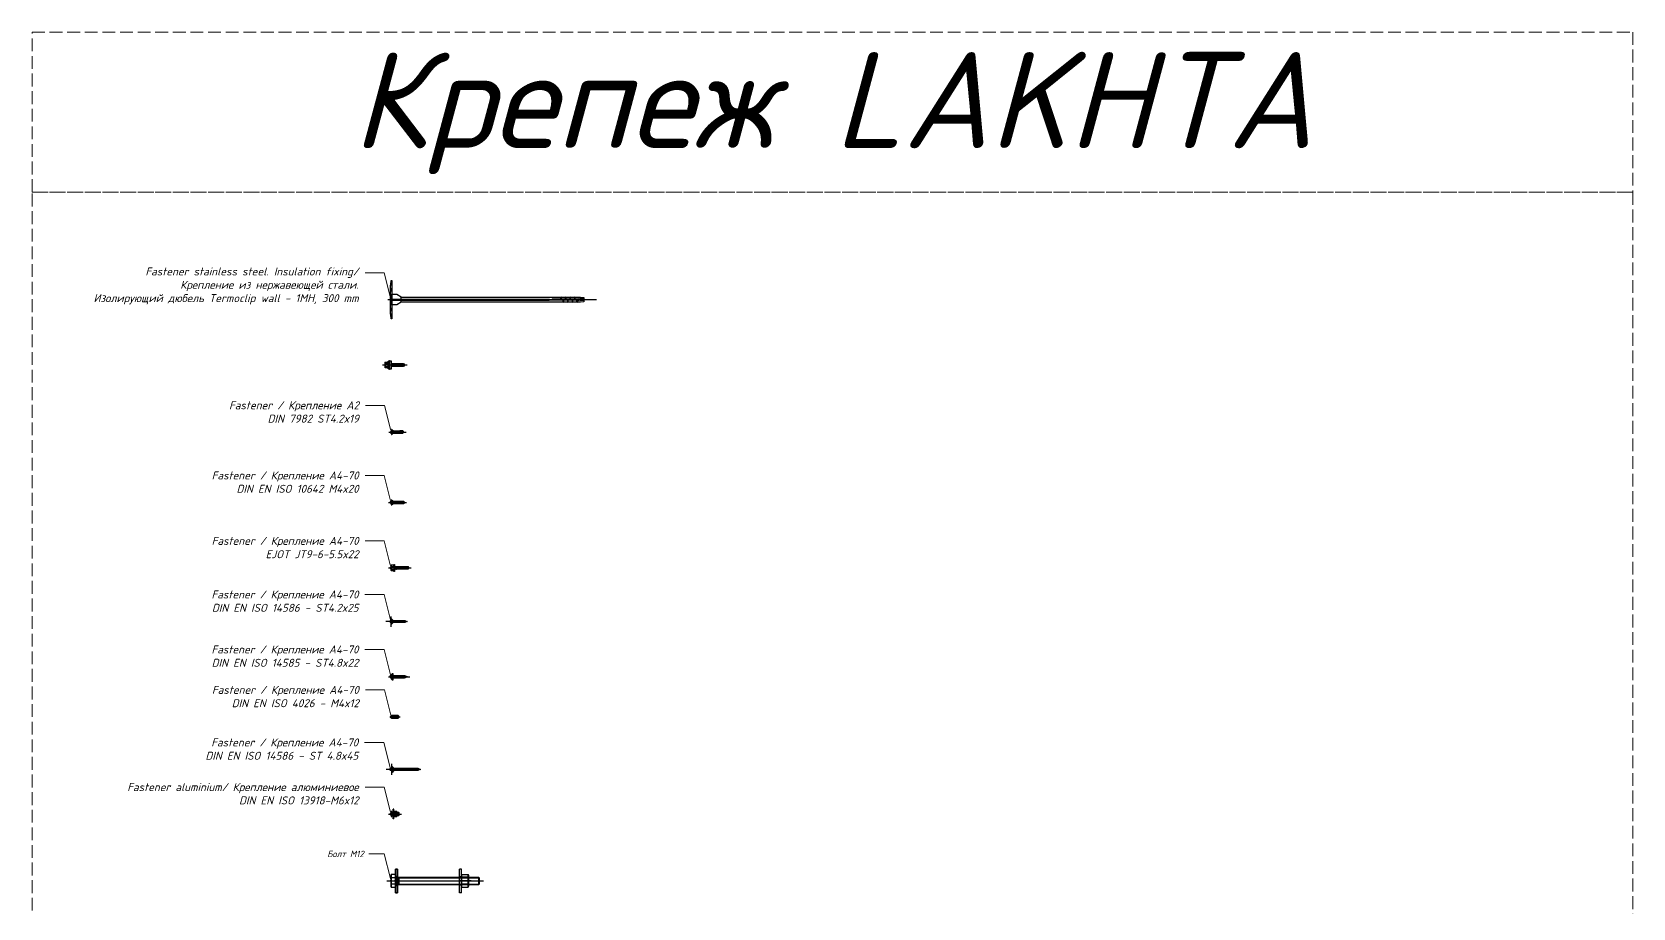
# Model space of a CAD drawing. Header units: millimetres. Extents: x -29692 to 34729, y -8412 to 43293.
# Drawn here: x -16984 to -14484, y -1625 to -257 of the extents above; entities that cross this region are included whole.
import ezdxf
from ezdxf import colors
from ezdxf.entities.mleader import LeaderData, LeaderLine
from ezdxf.math import Vec2, Vec3

# ---------------------------------------------------------------- set-up
doc = ezdxf.new("R2010")
doc.units = ezdxf.units.MM
doc.linetypes.add('JIS_02_4.0', pattern=[5.5, 4, -1.5])
doc.layers.add('_0_001_Профили', color=150, linetype='Continuous', lineweight=35)
doc.layers.add('_0_004_Текст_01', color=7, linetype='Continuous', lineweight=18)
doc.layers.add('_0_023 _Линия_04', color=96, linetype='JIS_02_4.0', lineweight=9, plot=False)
doc.styles.add('2.5_AM_mm_ISOCPEUR_style', font='isocpeui.ttf', dxfattribs={"height": 2.5})
doc.styles.add('_DZ_2.5', font='isocpeui.ttf', dxfattribs={"height": 2.5})
doc.styles.add('_DZ_4', font='isocpeui.ttf', dxfattribs={"height": 4})

# ---------------------------------------------------------------- blocks, each defined once
blk = doc.blocks.new('*U165')
at = {"color": 0, "linetype": 'ByBlock', "lineweight": -2}
blk.add_lwpolyline([(0, -7.05), (0, 2.35)], dxfattribs=at)
blk = doc.blocks.new('*U1117')
at = {"color": 0, "linetype": 'ByBlock', "lineweight": -2}
blk.add_lwpolyline([(-3.4, -4.7), (-4.5, -4.3), (-4.5, -0.4), (-3.4, 0), (3.4, 0), (4.5, -0.4), (4.5, -4.3), (3.4, -4.7)], close=True, dxfattribs=at)
for points in [[(-2.5, -4.7), (-2.1, -4.5), (-2.1, -0.2), (-2.5, 0)], [(-2.5, -4.7), (-2.5, 0)], [(2.5, -4.7), (2.1, -4.5), (2.1, -0.2), (2.5, 0)], [(2.5, -4.7), (2.5, 0)], [(-2.3, -4.3), (-2.3, -0.4)], [(-2.1, -0.2), (2.1, -0.2)], [(-2.1, -4.5), (2.1, -4.5)], [(2.3, -4.3), (2.3, -0.4)]]:
    blk.add_lwpolyline(points, dxfattribs=at)
for points in [[(-4.5, -0.4, -0.191095), (-2.3, -0.4, -0.090918), (2.3, -0.4, -0.191095), (4.5, -0.4)], [(-4.5, -4.3, 0.191095), (-2.3, -4.3, 0.090918), (2.3, -4.3, 0.191095), (4.5, -4.3)]]:
    blk.add_lwpolyline(points, format="xyb", dxfattribs=at)
blk.add_blockref('*U165', (0, 0), dxfattribs=at)
blk = doc.blocks.new('*U169')
at = {"color": 0, "linetype": 'ByBlock', "lineweight": -2}
blk.add_lwpolyline([(0, 1.8), (0, -0.6)], dxfattribs=at)
blk = doc.blocks.new('*U1116')
at = {"color": 0, "linetype": 'ByBlock', "lineweight": -2}
for points in [[(7.5, 1.2), (-7.5, 1.2)], [(-7.5, 1.2), (-7.5, 0)], [(7.5, 0), (-7.5, 0)], [(-2.65, 1.2), (-2.65, 0)], [(2.65, 1.2), (2.65, 0)], [(7.5, 1.2), (7.5, 0)]]:
    blk.add_lwpolyline(points, dxfattribs=at)
blk.add_blockref('*U169', (0, 0), dxfattribs=at)
blk = doc.blocks.new('*U1115')
at = {"color": 0, "linetype": 'ByBlock', "lineweight": -2}
blk.add_line((-4, 0), (16, 0), dxfattribs=at)
blk.add_lwpolyline([(0, -3.75), (1.1, -3.75), (1.1, 3.75), (0, 3.75)], close=True, dxfattribs=at)
for points in [[(1.1, 2.385), (1.1, 2.385), (3.1, 2.385), (5.6, 3), (11.3865, 3), (12, 2.3865), (12, -2.3865), (11.3865, -3), (5.6, -3), (3.1, -2.385), (1.1, -2.385), (1.1, -2.385)], [(5.6, 3), (5.6, -3)]]:
    blk.add_lwpolyline(points, dxfattribs=at)
at = {"color": 0, "linetype": 'ByBlock', "lineweight": -2, "ltscale": 0.2}
for points in [[(3.1, 2.385), (5.6, 2.3865), (12, 2.3865)], [(11.3865, 3), (11.3865, -3)], [(3.1, -2.385), (5.6, -2.3865), (12, -2.3865)]]:
    blk.add_lwpolyline(points, dxfattribs=at)
blk = doc.blocks.new('*U152')
at = {"color": 0, "linetype": 'ByBlock', "lineweight": -2}
blk.add_lwpolyline([(0, 14.8), (0, -4)], dxfattribs=at)
blk = doc.blocks.new('*U1124')
at = {"color": 0, "linetype": 'ByBlock', "lineweight": -2}
blk.add_lwpolyline([(8.3, 10.8), (10.2, 10), (10.2, 0.8), (8.3, 0), (-8.3, 0), (-10.2, 0.8), (-10.2, 10), (-8.3, 10.8)], close=True, dxfattribs=at)
for points in [[(10.2, 10, 0.199129), (5.2, 10, 0.09595), (-5.2, 10, 0.199129), (-10.2, 10)], [(10.2, 0.8, -0.199129), (5.2, 0.8, -0.09595), (-5.2, 0.8, -0.199129), (-10.2, 0.8)]]:
    blk.add_lwpolyline(points, format="xyb", dxfattribs=at)
for points in [[(-6, 10.8), (-5.1, 10.3), (-5.1, 0.5), (-6, 0)], [(-6, 10.8), (-6, 0)], [(-5.2, 10), (-5.2, 0.8)], [(5.1, 10.3), (-5.1, 10.3)], [(5.1, 0.5), (-5.1, 0.5)], [(6, 10.8), (5.1, 10.3), (5.1, 0.5), (6, 0)], [(5.2, 10), (5.2, 0.8)], [(6, 10.8), (6, 0)]]:
    blk.add_lwpolyline(points, dxfattribs=at)
blk.add_blockref('*U152', (0, 0), dxfattribs=at)
blk = doc.blocks.new('*U144')
at = {"color": 0, "linetype": 'ByBlock', "lineweight": -2}
blk.add_lwpolyline([(0, 4.5), (0, -1.5)], dxfattribs=at)
blk = doc.blocks.new('*U1153')
at = {"color": 0, "linetype": 'ByBlock', "lineweight": -2}
for points in [[(18.5, 3), (-18.5, 3)], [(-18.5, 3), (-18.5, 0)], [(18.5, 0), (-18.5, 0)], [(-6.5, 3), (-6.5, 0)], [(6.5, 3), (6.5, 0)], [(18.5, 3), (18.5, 0)]]:
    blk.add_lwpolyline(points, dxfattribs=at)
blk.add_blockref('*U144', (0, 0), dxfattribs=at)
blk = doc.blocks.new('*U148')
at = {"color": 0, "linetype": 'ByBlock', "lineweight": -2}
blk.add_lwpolyline([(0, 14.375), (0, -136.875)], dxfattribs=at)
blk = doc.blocks.new('*U1123')
at = {"color": 0, "linetype": 'ByBlock', "lineweight": -2}
blk.add_lwpolyline([(9, 7.5), (10.4, 7.1), (10.4, 0.4), (-10.4, 0.4), (-10.4, 7.1), (-9, 7.5)], close=True, dxfattribs=at)
for points in [[(10.4, 7.1, 0.143594), (5.2, 7.1, 0.071797), (-5.2, 7.1, 0.143594), (-10.4, 7.1)], [(6.6, 0, 0.414214), (6, -0.6), (6, -128.9), (4.9, -130), (-4.9, -130), (-6, -128.9), (-6, -0.6, 0.414214), (-6.6, 0)], [(-6, 0, -0.120759), (-4.9, -4.4), (-4.9, -130)], [(6, 0, 0.120759), (4.9, -4.4), (4.9, -130)]]:
    blk.add_lwpolyline(points, format="xyb", dxfattribs=at)
for points in [[(8.4, 0.4), (8.2, 0), (-8.2, 0), (-8.4, 0.4)], [(-5.2, 0.4), (-5.2, 7.1)], [(5.2, 7.1), (5.2, 0.4)], [(6, -4.4), (-6, -4.4)], [(6, -128.9), (-6, -128.9)]]:
    blk.add_lwpolyline(points, dxfattribs=at)
blk.add_blockref('*U148', (0, 0), dxfattribs=at)
blk = doc.blocks.new('*U141')
at = {"color": 0, "linetype": 'ByBlock', "lineweight": -2}
blk.add_lwpolyline([(0, -8.65), (0, 8.65)], dxfattribs=at)
blk = doc.blocks.new('*U142')
at = {"color": 0, "linetype": 'ByBlock', "lineweight": -2}
blk.add_lwpolyline([(-8.65, 0), (8.65, 0)], dxfattribs=at)
blk = doc.blocks.new('*U1111')
at = {"color": 0, "linetype": 'ByBlock', "lineweight": -2}
blk.add_lwpolyline([(-2.4, -2.8), (-4.7, -0.6), (-4.7, 0), (4.7, 0), (4.7, -0.6), (2.4, -2.8, 0.198912), (1.8, -4.2), (1.8, -40.3), (0, -45), (-1.8, -39.5), (-1.8, -4.2, 0.198912)], format="xyb", close=True, dxfattribs=at)
for points in [[(-2.2, 0), (-2.2, -1.4), (0, -2.5), (2.2, -1.4), (2.2, 0)], [(-4.7, -0.6), (4.7, -0.6)], [(2.4, -7.1), (-2.4, -6.3)], [(2.4, -8.7), (-2.4, -7.9)], [(2.4, -10.3), (-2.4, -9.5)], [(2.4, -11.9), (-2.4, -11.1)], [(2.4, -13.5), (-2.4, -12.7)], [(2.4, -15.1), (-2.4, -14.3)], [(2.4, -16.7), (-2.4, -15.9)], [(2.4, -18.3), (-2.4, -17.5)], [(2.4, -19.9), (-2.4, -19.1)], [(2.4, -21.5), (-2.4, -20.7)], [(2.4, -23.1), (-2.4, -22.3)], [(2.4, -24.7), (-2.4, -23.9)], [(-2.2, -0.2), (2.2, -0.2)], [(-1.3, -0.4), (-1.3, -1.6)], [(-0.7, -0.4), (-0.7, -1.6)], [(-0.4, -5.3), (2.4, -5.5)], [(0.7, -0.4), (0.7, -1.6)], [(1.3, -0.4), (1.3, -1.6)], [(2.4, -26.3), (-2.4, -25.5)], [(2.4, -27.9), (-2.4, -27.1)], [(2.4, -29.5), (-2.4, -28.7)], [(2.4, -31.1), (-2.4, -30.3)], [(2.4, -32.7), (-2.4, -31.9)], [(2.4, -34.3), (-2.4, -33.5)], [(2.4, -36.1), (-2.4, -35.3)], [(2.4, -37.7), (-2.4, -36.9)], [(2.4, -39.3), (-2.4, -38.5)], [(-2.4, -39.9), (2.4, -40.7)], [(-2, -41.6), (2, -42.2)]]:
    blk.add_lwpolyline(points, dxfattribs=at)
for points in [[(-2.2, -0.2, 0.159232), (-1.3, -0.4, -0.5), (-0.7, -0.4, 0.238095), (0.7, -0.4, -0.5), (1.3, -0.4, 0.159232), (2.2, -0.2)], [(-2.2, -1.4, 0.159232), (-1.3, -1.6, -0.5), (-0.7, -1.6, 0.238095), (0.7, -1.6, -0.5), (1.3, -1.6, 0.159232), (2.2, -1.4)]]:
    blk.add_lwpolyline(points, format="xyb", dxfattribs=at)
for name in ['*U142', '*U141']:
    blk.add_blockref(name, (0, 0), dxfattribs=at)
blk = doc.blocks.new('*U1112')
at = {"color": 0, "linetype": 'ByBlock', "lineweight": -2}
blk.add_line((0, 2), (0, -14), dxfattribs=at)
blk.add_lwpolyline([(1.6, 0), (2, -0.4), (2, -11.2), (1.2, -12), (-1.3, -12), (-2, -11.2), (-2, -0.4), (-1.6, 0)], close=True, dxfattribs=at)
for points in [[(-1.6, 0), (-1.6, -11.7)], [(1.2, 0), (1.2, -2.5), (0, -3.2), (0, -3.2), (-1.2, -2.5), (-1.2, 0)], [(-0.6, 0), (-0.6, -2.5)], [(0.6, 0), (0.6, -2.5)], [(1.6, 0), (1.6, -11.7)], [(2, -0.4), (-2, -0.4)], [(2, -11.2), (-2, -11.2)]]:
    blk.add_lwpolyline(points, dxfattribs=at)
blk.add_lwpolyline([(1.2, -2.5, -0.309401), (0.6, -2.5, -0.154701), (-0.6, -2.5, -0.309401), (-1.2, -2.5)], format="xyb", dxfattribs=at)
blk = doc.blocks.new('*U136')
at = {"color": 0, "linetype": 'ByBlock', "lineweight": -2}
blk.add_lwpolyline([(0, -8.2), (0, 8.2)], dxfattribs=at)
blk = doc.blocks.new('*U137')
at = {"color": 0, "linetype": 'ByBlock', "lineweight": -2}
blk.add_lwpolyline([(8.2, 0), (-8.2, 0)], dxfattribs=at)
blk = doc.blocks.new('*U1114')
at = {"color": 0, "linetype": 'ByBlock', "lineweight": -2}
blk.add_lwpolyline([(2, -2.7), (4.2, -0.5), (4.2, 0), (-4.2, 0), (-4.2, -0.5), (-2, -2.7, -0.198912), (-1.6, -3.8), (-1.6, -21), (0, -25), (1.5, -20.3), (1.5, -3.8, -0.198912)], format="xyb", close=True, dxfattribs=at)
for points in [[(2, 0), (2, -1.3), (0, -2.3), (-2, -1.3), (-2, 0)], [(4.2, -0.5), (-4.2, -0.5)], [(0.3, -5.7), (-2.1, -5.9)], [(-2.1, -7.3), (2.1, -6.6)], [(-2.1, -8.7), (2.1, -8)], [(-2.1, -10.1), (2.1, -9.4)], [(-2.1, -11.5), (2.1, -10.8)], [(-2.1, -12.9), (2.1, -12.2)], [(-2.1, -14.3), (2.1, -13.6)], [(-2.1, -15.7), (2.1, -15)], [(-2.1, -17.1), (2.1, -16.4)], [(-2.1, -18.5), (2.1, -17.8)], [(-2.1, -19.9), (2.1, -19.2)], [(2.1, -20.6), (-2.1, -21.3)], [(2, -0.2), (-2, -0.2)], [(1.7, -22.1), (-1.7, -22.6)], [(-1.1, -0.4), (-1.1, -1.4)], [(-0.6, -0.4), (-0.6, -1.4)], [(0.6, -0.4), (0.6, -1.4)], [(1.1, -0.4), (1.1, -1.4)]]:
    blk.add_lwpolyline(points, dxfattribs=at)
for points in [[(2, -0.2, -0.159689), (1.1, -0.4, 0.5), (0.6, -0.4, -0.23913), (-0.6, -0.4, 0.5), (-1.1, -0.4, -0.159689), (-2, -0.2)], [(2, -1.3, -0.159689), (1.1, -1.4, 0.5), (0.6, -1.4, -0.23913), (-0.6, -1.4, 0.5), (-1.1, -1.4, -0.159689), (-2, -1.3)]]:
    blk.add_lwpolyline(points, format="xyb", dxfattribs=at)
for name in ['*U137', '*U136']:
    blk.add_blockref(name, (0, 0), dxfattribs=at)
blk = doc.blocks.new('*U161')
at = {"color": 0, "linetype": 'ByBlock', "lineweight": -2}
blk.add_lwpolyline([(0, 7.7), (0, -26)], dxfattribs=at)
blk = doc.blocks.new('*U1113')
at = {"color": 0, "linetype": 'ByBlock', "lineweight": -2}
blk.add_lwpolyline([(-4.8, 0), (-4.8, 1.7, -0.210164), (-2.2, 3.7), (2.2, 3.7, -0.210164), (4.8, 1.7), (4.8, 0)], format="xyb", close=True, dxfattribs=at)
for points in [[(-4.8, 1.7), (4.8, 1.7)], [(2.2, 3.7), (2.2, 1.7), (0, 0.5), (-2.2, 1.7), (-2.2, 3.7)], [(2.2, 3.5), (-2.2, 3.5)], [(-1.3, 3.3), (-1.3, 1.5)], [(-0.7, 3.3), (-0.7, 1.5)], [(0.7, 3.3), (0.7, 1.5)], [(1.3, 3.3), (1.3, 1.5)], [(0.4, -1.5), (-2.4, -1.7)], [(-2.4, -3.3), (2.4, -2.5)], [(-2.4, -4.9), (2.4, -4.1)], [(-2.4, -6.5), (2.4, -5.7)], [(-2.4, -8.1), (2.4, -7.3)], [(-2.4, -9.7), (2.4, -8.9)], [(-2.4, -11.3), (2.4, -10.5)], [(-2.4, -12.9), (2.4, -12.1)], [(-2.4, -14.5), (2.4, -13.7)], [(-2.4, -16.1), (2.4, -15.3)], [(2.4, -16.9), (-2.4, -17.7)], [(2, -18.6), (-2, -19.2)]]:
    blk.add_lwpolyline(points, dxfattribs=at)
for points in [[(2.2, 3.5, -0.159232), (1.3, 3.3, 0.5), (0.7, 3.3, -0.238095), (-0.7, 3.3, 0.5), (-1.3, 3.3, -0.159232), (-2.2, 3.5)], [(2.2, 1.7, -0.159232), (1.3, 1.5, 0.5), (0.7, 1.5, -0.238095), (-0.7, 1.5, 0.5), (-1.3, 1.5, -0.159232), (-2.2, 1.7)], [(2, 0, 0.414214), (1.8, -0.2), (1.8, -16.5), (0, -22), (-1.8, -17.3), (-1.8, -0.2, 0.414214), (-2, 0)]]:
    blk.add_lwpolyline(points, format="xyb", dxfattribs=at)
blk.add_blockref('*U161', (0, 0), dxfattribs=at)
blk = doc.blocks.new('*U176')
at = {"color": 0, "linetype": 'ByBlock', "lineweight": -2}
blk.add_lwpolyline([(-4, 0), (321.6, 0)], dxfattribs=at)
blk = doc.blocks.new('Termoclip wall 300 mm')
at = {"color": 0, "linetype": 'ByBlock', "lineweight": -2}
for p, q in [((-8, -8.1), (-8, 0)), ((-4.5, 0), (4.5, 0)), ((-4, -15), (-8, -8.1)), ((4, -15), (8, -8.1)), ((8, -8.1), (8, 0))]:
    blk.add_line(p, q, dxfattribs=at)
for points in [[(30, 0), (-30, 0), (-30, 0.8), (-27.5, 1.1, 0.188828), (-27.3, 1.1, 0.052842), (-25.3, 1.4), (-21, 2), (21, 2), (25.3, 1.4, 0.052842), (27.3, 1.1, 0.188828), (27.5, 1.1), (30, 0.8), (30, 0)], [(-17.4, 1.2, -0.084697), (-17.7, 1.3, -0.66509), (-17.7, 1.4, -0.084696), (-17.4, 1.5, -0.071832), (-13, 1.5, -0.084697), (-12.8, 1.4, -0.66509), (-12.8, 1.3, -0.084697), (-13, 1.2, -0.071832)], [(-4, 0.7, 0.084697), (-3.8, 0.8, 0.66509), (-3.8, 0.8, 0.084696), (-4, 0.9, 0.071832), (-8.5, 0.9, 0.084697), (-8.7, 0.8, 0.66509), (-8.7, 0.8, 0.084697), (-8.5, 0.7, 0.071832)], [(8.5, 0.7, 0.084697), (8.7, 0.8, 0.66509), (8.7, 0.8, 0.084696), (8.5, 0.9, 0.071832), (4, 0.9, 0.084697), (3.8, 0.8, 0.66509), (3.8, 0.8, 0.084697), (4, 0.7, 0.071832)], [(17.4, 1.2, 0.084697), (17.7, 1.3, 0.66509), (17.7, 1.4, 0.084696), (17.4, 1.5, 0.071832), (13, 1.5, 0.084697), (12.8, 1.4, 0.66509), (12.8, 1.3, 0.084697), (13, 1.2, 0.071832)], [(-3.4, -269, 0.407041), (-2.8, -269, 0.368847), (-2.8, -267, 0.407041), (-3.4, -267, 0.368847)], [(-3.4, -276.1, 0.407041), (-2.8, -276.1, 0.368847), (-2.8, -274.1, 0.407041), (-3.4, -274.1, 0.368847)], [(2.8, -265.5, 0.407041), (3.4, -265.5, 0.368847), (3.4, -263.4, 0.407041), (2.8, -263.4, 0.368847)], [(3.4, -270.5, 0.407041), (2.8, -270.5, 0.368847), (2.8, -272.6, 0.407041), (3.4, -272.6, 0.368847)], [(-2.8, -281.2, 0.407041), (-3.4, -281.2, 0.368847), (-3.4, -283.2, 0.407041), (-2.8, -283.2, 0.368847)], [(-3.4, -288.3, 0.368847), (-3.4, -290.4, 0.407041), (-2.8, -290.4, 0.368847), (-2.8, -288.3, 0.407041)], [(3.4, -277.6, 0.407041), (2.8, -277.6, 0.368847), (2.8, -279.7, 0.407041), (3.4, -279.7, 0.368847)], [(2.8, -284.8, 0.368847), (2.8, -286.8, 0.407041), (3.4, -286.8, 0.368847), (3.4, -284.8, 0.407041)]]:
    blk.add_lwpolyline(points, format="xyb", close=True, dxfattribs=at)
for points in [[(-27.5, 1.1, 0.302179), (-27.5, 1.1, 0.084697), (-27.2, 1, 0.071832), (-22.8, 1, 0.084697), (-22.5, 1.1, 0.66509), (-22.5, 1.2, 0.084696), (-22.8, 1.3, 0.039864), (-25.3, 1.4)], [(-0.7, 0), (-0.7, -244.8, 0.017829), (-0.6, -246.1), (-0.5, -247.6, -0.019915), (-0.4, -249.7, -0.143293), (-0.6, -250.2)], [(27.5, 1.1, -0.302179), (27.5, 1.1, -0.084697), (27.2, 1, -0.071832), (22.8, 1, -0.084697), (22.5, 1.1, -0.66509), (22.5, 1.2, -0.084697), (22.8, 1.3, -0.039864), (25.3, 1.4)], [(0.7, 0), (0.7, -244.8, -0.017829), (0.6, -246.1), (0.5, -247.6, 0.019915), (0.4, -249.7, 0.143293), (0.6, -250.2)], [(-1.2, -300), (-1.2, -293.8), (-0.9, -286.1), (-0.9, -251.5, -0.131653), (-0.5, -250.1)], [(-0.9, -269.1, -0.5), (0.9, -269.1)], [(-0.9, -270.4, 0.5), (0.9, -270.4)], [(1.2, -300), (1.2, -293.8), (0.9, -286.1), (0.9, -251.5, 0.131652), (0.5, -250.1)], [(-1.1, -291.4, 0.765442), (1.1, -291.4)], [(1, -290.7, 0.711503), (-1, -290.7)], [(0.9, -276.2, 0.5), (-0.9, -276.2)], [(-0.9, -277.6, 0.5), (0.9, -277.6)], [(0.9, -283.3, 0.5), (-0.9, -283.3)], [(-0.9, -284.7, 0.5), (0.9, -284.7)]]:
    blk.add_lwpolyline(points, format="xyb", dxfattribs=at)
blk.add_lwpolyline([(-4, -15), (4, -15), (4, -294.6), (3.3, -300), (-3.3, -300), (-4, -294.6)], close=True, dxfattribs=at)
at = {"color": 0, "linetype": 'ByBlock', "lineweight": -2, "rotation": 270}
blk.add_blockref('*U176', (0, 2), dxfattribs=at)
blk = doc.blocks.new('_Dot')
at = {"color": 0, "linetype": 'ByBlock', "lineweight": -2}
blk.add_line((-0.5, 0), (-1, 0), dxfattribs=at)
at = {"color": 0, "linetype": 'ByBlock', "const_width": 0.5}
blk.add_lwpolyline([(-0.25, 0, 1), (0.25, 0, 1)], format="xyb", close=True, dxfattribs=at)
blk = doc.blocks.new('EJOT JT9-6-5.5x22')
at = {"color": 0, "linetype": 'ByBlock', "lineweight": -2, "extrusion": (-2.16067e-20, 2.63857e-07, 1)}
for points in [[(-9.5, 0), (26, 0)], [(-5.5, 4), (-5.1, 4.6)], [(-5.5, -4), (-5.5, 4)], [(-5.1, 4.6), (-1.3, 4.6)], [(-5.1, 2.3), (-1.3, 2.3)], [(-1.3, 4.6), (-1, 5.5)], [(-1, 5.5), (0, 5.5)], [(-1, 5.5), (-1, -5.5)], [(0, 5.5), (0, -5.5)], [(0.5, 2), (12, 2)], [(1.2, 0.4), (1.4, -2.7)], [(2.5, -2.7), (1.6, 2.8)], [(4.3, -2.7), (3.4, 2.8)], [(6.1, -2.7), (5.2, 2.8)], [(7.9, -2.7), (7, 2.8)], [(9.7, -2.7), (8.8, 2.8)], [(10.6, 2.7), (11.5, -2.7)], [(12, 2), (13, 2.3)], [(12.3, 2.6), (13, -1.3)], [(13, 2.3), (20.4, 2.3)], [(13.9, 1.9), (20.2, 1.9)], [(20.2, 1.9), (20.4, 2.3)], [(20.2, 1.9), (21.6, 0)], [(20.4, 2.3), (22, 0)], [(22, 0), (20.4, -2.2)], [(-5.1, -4.6), (-5.5, -4)], [(-5.1, -2.3), (-1.3, -2.3)], [(-1.3, -4.6), (-5.1, -4.6)], [(-1, -5.5), (-1.3, -4.6)], [(0, -5.5), (-1, -5.5)], [(2.8, -2), (0.5, -2)], [(12.1, -2), (2, -2)], [(2, -2), (2.8, -2)], [(13, -2.2), (12.1, -2)], [(20.4, -2.2), (13, -2.2)]]:
    blk.add_lwpolyline(points, dxfattribs=at)
for centre, radius, start, end in [((-3.1, 3.5), 2.31, 150, 210), ((3.3, 0), 8.77, 164.7385, 195.2615), ((1.9, 3.5), 3.38, 160, 200), ((11.7, 0), 13.2, 169.9233, 190.0767), ((0.5, 2.5), 0.5, 180, 270), ((22, 18.3), 18.3, 241.3155, 270), ((-3.1, -3.5), 2.31, 150, 210), ((1.9, -3.5), 3.38, 160, 200), ((0.5, -2.5), 0.5, 90, 180)]:
    blk.add_arc(centre, radius, start, end, dxfattribs=at)
at = {"color": 0, "linetype": 'ByBlock', "lineweight": -2, "extrusion": (2.16067e-20, -2.63857e-07, -1)}
blk.add_arc((-22, -1.7), 1.68, 340, 90, dxfattribs=at)
blk = doc.blocks.new('Винт DIN10642 М4х20')
at = {"color": 0, "linetype": 'ByBlock', "lineweight": -2, "extrusion": (5.45807e-20, 2.63857e-07, 1)}
for points in [[(-4, 0), (24, 0)], [(0.7, 3.8), (0, 3.8)], [(0, 3.8), (0, -3.8)], [(0, 1.4), (1.5, 1.4)], [(0, 0.7), (1.5, 0.7)], [(2.5, 2), (0.7, 3.8)], [(0.7, 3.8), (0.7, -3.8)], [(1.5, 1.4), (2.3, 0)], [(2.3, 0), (1.5, -1.4)], [(2.3, 0), (2.3, 0)], [(2.6, 1.9), (4.2, 2)], [(2.6, 1.9), (2.6, 1.9)], [(2.6, 1.9), (4.2, 1.6)], [(4.2, 2), (19.6, 2)], [(4.2, 2), (4.2, -2)], [(4.2, 1.6), (20, 1.6)], [(19.6, 2), (20, 1.6)], [(19.6, 2), (19.6, -2)], [(20, 1.6), (20, -1.6)], [(0, -0.7), (1.5, -0.7)], [(1.5, -1.4), (0, -1.4)], [(0, -3.8), (0.7, -3.8)], [(0.7, -3.8), (2.5, -2)], [(2.6, -1.9), (4.2, -1.6)], [(4.2, -2), (2.6, -1.9)], [(2.6, -1.9), (2.6, -1.9)], [(4.2, -1.6), (20, -1.6)], [(19.6, -2), (4.2, -2)], [(20, -1.6), (19.6, -2)]]:
    blk.add_lwpolyline(points, dxfattribs=at)
at = {"color": 0, "linetype": 'ByBlock', "lineweight": -2, "extrusion": (-5.45807e-20, -2.63857e-07, -1)}
for centre, radius, start, end in [((-1, 1.1), 0.639, 145.6158, 214.3842), ((0.8, 0), 2.39, 162.412, 197.588), ((-1, -1.1), 0.639, 145.6158, 214.3842)]:
    blk.add_arc(centre, radius, start, end, dxfattribs=at)
at = {"color": 0, "linetype": 'ByBlock', "lineweight": -2, "extrusion": (5.45807e-20, 2.63857e-07, 1)}
for centre, start, end in [((2.6, 2.1), 225, 270), ((2.6, -2.1), 90, 135)]:
    blk.add_arc(centre, 0.2, start, end, dxfattribs=at)
blk = doc.blocks.new('Саморез DIN7982 ST4.2x19')
at = {"color": 0, "linetype": 'ByBlock', "lineweight": -2}
for points in [[(-4, 0), (23, 0)], [(0.6, 4.1), (0, 4.1)], [(0, 4.1), (0, -4.1)], [(0, 2.2), (2.1, 1.2)], [(0, 0.7), (2.1, 0.6)], [(0, 0.5), (2.1, 0.5)], [(2.6, 2), (0.6, 4.1)], [(0.6, 4.1), (0.6, -4.1)], [(2.1, 1.2), (2.7, 0)], [(2.1, 1.2), (2.1, -1.2)], [(2.7, 0), (2.1, -1.2)], [(3.2, 0.3), (3.4, -2.1)], [(12.2, 1.5), (3.7, 1.5)], [(4.8, -2.1), (4.1, 2.1)], [(6.2, -2.1), (5.5, 2.1)], [(7.6, -2.1), (6.9, 2.1)], [(9, -2.1), (8.3, 2.1)], [(10.4, -2.1), (9.7, 2.1)], [(11.1, 2.1), (11.8, -2)], [(12.9, 1.8), (12.2, 1.5)], [(12.4, 1.5), (17.6, 1.5)], [(12.5, 1.4), (12.9, -0.7)], [(17.7, 1.8), (12.9, 1.8)], [(17.6, 1.5), (17.7, 1.8)], [(17.6, 1.5), (18.6, 0)], [(19, 0), (17.7, 1.8)], [(0, -0.5), (2.1, -0.5)], [(0, -0.7), (2.1, -0.6)], [(2.1, -1.2), (0, -2.2)], [(0, -4.1), (0.6, -4.1)], [(0.6, -4.1), (2.6, -2)], [(3.7, -1.6), (12.2, -1.6)], [(12.2, -1.6), (12.9, -1.8)], [(12.9, -1.8), (17.7, -1.8)], [(17.7, -1.8), (19, 0)]]:
    blk.add_lwpolyline(points, dxfattribs=at)
at = {"color": 0, "linetype": 'ByBlock', "lineweight": -2, "extrusion": (0, 0, -1)}
for centre, radius, start, end in [((-3.7, 3.2), 1.6, 270, 315), ((-3.7, -3.2), 1.6, 45, 90), ((-19, -1.3), 1.34, 340, 90)]:
    blk.add_arc(centre, radius, start, end, dxfattribs=at)
at = {"color": 0, "linetype": 'ByBlock', "lineweight": -2}
blk.add_arc((19, 15.8), 15.8, 244.4461, 270, dxfattribs=at)
blk = doc.blocks.new('Саморез кровельный')
at = {"color": 0, "linetype": 'ByBlock', "lineweight": -2}
for points in [[(-13.5, 0), (25, 0)], [(-9.5, 4), (-9.1, 4.6)], [(-9.5, -4), (-9.5, 4)], [(-9.1, 4.6), (-5.3, 4.6)], [(-9.1, 2.3), (-5.3, 2.3)], [(-5.3, 4.6), (-5, 5.5)], [(-5, 5.5), (-4, 5.5)], [(-5, 5.5), (-5, -5.5)], [(-4, -5.6), (-4, 5.6)], [(-4, 5.5), (-4, -5.5)], [(-3.3, 7), (-2.3, 7)], [(-3.3, 7), (-3.3, -7)], [(-2.3, 7), (-2.3, -7)], [(-2.3, 6.3), (0, 6.3)], [(-2.3, -6.3), (-2.3, 6.3)], [(0, 6.3), (0, -6.3)], [(0, 2), (11, 2)], [(1.5, -2.8), (0.6, 2.8)], [(3.3, -2.8), (2.4, 2.8)], [(5.1, -2.8), (4.2, 2.8)], [(6.9, -2.8), (6, 2.8)], [(8.7, -2.8), (7.8, 2.8)], [(9.6, 2.7), (10.5, -2.7)], [(11, 2), (12, 2.2)], [(11.3, 2.6), (12, -1.3)], [(12, 2.2), (19.4, 2.2)], [(12.9, 1.9), (19.2, 1.9)], [(19.2, 1.9), (19.4, 2.2)], [(19.2, 1.9), (20.6, 0)], [(19.4, 2.2), (21, 0)], [(21, 0), (19.4, -2.2)], [(-9.1, -4.6), (-9.5, -4)], [(-9.1, -2.3), (-5.3, -2.3)], [(-5.3, -4.6), (-9.1, -4.6)], [(-5, -5.5), (-5.3, -4.6)], [(-4, -5.5), (-5, -5.5)], [(-2.3, -7), (-3.3, -7)], [(0, -6.3), (-2.3, -6.3)], [(11.1, -2), (0, -2)], [(12, -2.2), (11.1, -2)], [(19.4, -2.2), (12, -2.2)]]:
    blk.add_lwpolyline(points, dxfattribs=at)
for centre, radius, start, end in [((-7.1, 3.5), 2.31, 150, 210), ((-0.7, 0), 8.77, 164.7385, 195.2615), ((-2.1, 3.5), 3.38, 160, 200), ((7.7, 0), 13.2, 169.9233, 190.0767), ((21, 18.3), 18.3, 241.3155, 270), ((-7.1, -3.5), 2.31, 150, 210), ((-2.1, -3.5), 3.38, 160, 200)]:
    blk.add_arc(centre, radius, start, end, dxfattribs=at)
at = {"color": 0, "linetype": 'ByBlock', "lineweight": -2, "extrusion": (0, 0, -1)}
for centre, radius, start, end in [((2.2, 5.6), 1.75, 0, 53.1301), ((-21, -1.7), 1.68, 340, 90), ((2.2, -5.6), 1.75, 306.8699, 360)]:
    blk.add_arc(centre, radius, start, end, dxfattribs=at)

msp = doc.modelspace()

# ---------------------------------------------------------------- linework, layer by layer
at = {"layer": '_0_023 _Линия_04', "ltscale": 5, "transparency": 33554687}
for points in [[(-16984.319, -256.694), (-14484.319, -256.694), (-14484.319, -506.694), (-16984.319, -506.694)], [(-16984.319, -506.694), (-14484.319, -506.694), (-14484.319, -2756.694), (-16984.319, -2756.694)]]:
    msp.add_lwpolyline(points, close=True, dxfattribs=at)

# ---------------------------------------------------------------- block references
at = {"color": 0, "linetype": 'ByBlock', "lineweight": -2}
for name, p, rotation in [('Termoclip wall 300 mm', (-16422.625, -674.787), 90.00000000000007), ('*U1111', (-16422.671, -1408.587), 89.99999327767406), ('*U1117', (-16419.365, -1478.317), 89.99999999999999), ('*U1116', (-16420.565, -1478.317), 270), ('*U1123', (-16416.065, -1582.783), 89.99999999999999), ('*U1153', (-16316.565, -1582.783), 270), ('*U1124', (-16313.565, -1582.783), 270)]:
    msp.add_blockref(name, p, dxfattribs=dict(at, rotation=rotation))
for name, p in [('Саморез кровельный', (-16423.565, -776.817)), ('Саморез DIN7982 ST4.2x19', (-16423.075, -881.572)), ('Винт DIN10642 М4х20', (-16423.565, -991.562)), ('EJOT JT9-6-5.5x22', (-16418.115, -1093.746)), ('*U1115', (-16423.565, -1478.317))]:
    msp.add_blockref(name, p, dxfattribs=at)
at = {"color": 0, "linetype": 'ByBlock', "lineweight": -2, "xscale": -1}
for name, p, rotation in [('*U1114', (-16423.565, -1177.7), 90.00000007250432), ('*U1113', (-16420.115, -1263.948, 0), 89.97717342907471), ('*U1112', (-16423.565, -1326.495), 90)]:
    msp.add_blockref(name, p, dxfattribs=dict(at, rotation=rotation))
at = {"layer": '_0_001_Профили', "color": 110, "xscale": -1, "rotation": 90}
msp.add_blockref('*U1153', (-16413.565, -1582.783), dxfattribs=at)

# ---------------------------------------------------------------- texts
at = {"layer": '_0_004_Текст_01', "transparency": 33554687, "insert": (-15734.319, -383.384), "char_height": 150, "width": 12500, "attachment_point": 5, "style": '_DZ_4'}
msp.add_mtext('Крепеж LAKHTA', dxfattribs=at)

# ---------------------------------------------------------------- leaders
at = {"layer": '_0_004_Текст_01'}
ml = msp.add_multileader_mtext('Standard', dxfattribs=at)
ml.set_content('\\A1;Fastener stainless steel. Insulation fixing/\\PКрепление из нержавеющей стали. \\PИзолирующий дюбель Termoclip wall - 1MH, 300 mm', color=256, style='_DZ_2.5')
ml.set_leader_properties(color=256, linetype='ByLayer', lineweight=-1)
ml.set_arrow_properties(name='DOT')
ml.build(insert=Vec2(0, 0))
ml.multileader.update_dxf_attribs({"dogleg_length": 2, "arrow_head_size": 5, "scale": 5})
ctx = ml.context
ctx.base_point, ctx.scale, ctx.char_height, ctx.arrow_head_size, ctx.landing_gap_size, ctx.plane_origin = Vec3(-16897.393, -632.634), 5, 12.5, 5, 10, Vec3(-16421.815, -667.412)
ctx.text_align_type = 2
notes = []
notes.append((ctx, [(0, (1, 1, 0), (-16434.221, -632.634), (-1, 0), 30, [(0, [(-16423.565, -674.787)], 0, [])])]))
ctx.mtext.insert, ctx.mtext.alignment, ctx.mtext.flow_direction = Vec3(-16474.221, -624.509), 3, 5
ml = msp.add_multileader_mtext('Standard', dxfattribs=at)
ml.set_content('\\A1;Fastener / Крепление А2\\PDIN 7982 ST4.2x19', color=256, style='_DZ_2.5')
ml.set_leader_properties(color=256, linetype='ByLayer', lineweight=-1)
ml.set_arrow_properties(name='DOT')
ml.build(insert=Vec2(0, 0))
ml.multileader.update_dxf_attribs({"dogleg_length": 2, "arrow_head_size": 5, "scale": 5})
ctx = ml.context
ctx.base_point, ctx.scale, ctx.char_height, ctx.arrow_head_size, ctx.landing_gap_size, ctx.plane_origin = Vec3(-16689.375, -839.934), 5, 12.5, 5, 10, Vec3(-16421.325, -874.712)
ctx.text_align_type = 2
notes.append((ctx, [(0, (1, 1, 0), (-16433.731, -839.934), (-1, 0), 30, [(0, [(-16423.075, -882.087)], 0, [])])]))
ctx.mtext.insert, ctx.mtext.alignment, ctx.mtext.flow_direction = Vec3(-16473.731, -833.603), 3, 5
ml = msp.add_multileader_mtext('Standard', dxfattribs=at)
ml.set_content('\\A1;Fastener / Крепление А4-70\\PDIN EN ISO 10642 M4x20', color=256, style='_DZ_2.5')
ml.set_leader_properties(color=256, linetype='ByLayer', lineweight=-1)
ml.set_arrow_properties(name='DOT')
ml.build(insert=Vec2(0, 0))
ml.multileader.update_dxf_attribs({"dogleg_length": 2, "arrow_head_size": 5, "scale": 5})
ctx = ml.context
ctx.base_point, ctx.scale, ctx.char_height, ctx.arrow_head_size, ctx.landing_gap_size, ctx.plane_origin = Vec3(-16717.895, -949.409), 5, 12.5, 5, 10, Vec3(-16421.815, -984.187)
ctx.text_align_type = 2
notes.append((ctx, [(0, (1, 1, 0), (-16434.221, -949.409), (-1, 0), 30, [(0, [(-16423.565, -991.562)], 0, [])])]))
ctx.mtext.insert, ctx.mtext.alignment, ctx.mtext.flow_direction = Vec3(-16474.221, -943.154), 3, 5
ml = msp.add_multileader_mtext('Standard', dxfattribs=at)
ml.set_content('\\A1;Fastener / Крепление А4-70\\PEJOT JT9-6-5.5x22', color=256, style='_DZ_2.5')
ml.set_leader_properties(color=256, linetype='ByLayer', lineweight=-1)
ml.set_arrow_properties(name='DOT')
ml.build(insert=Vec2(0, 0))
ml.multileader.update_dxf_attribs({"dogleg_length": 2, "arrow_head_size": 5, "scale": 5})
ctx = ml.context
ctx.base_point, ctx.scale, ctx.char_height, ctx.arrow_head_size, ctx.landing_gap_size, ctx.plane_origin = Vec3(-16717.895, -1051.594), 5, 12.5, 5, 10, Vec3(-16421.815, -1086.371)
ctx.text_align_type = 2
notes.append((ctx, [(0, (1, 1, 0), (-16434.221, -1051.594), (-1, 0), 30, [(0, [(-16423.565, -1093.746)], 0, [])])]))
ctx.mtext.insert, ctx.mtext.alignment, ctx.mtext.flow_direction = Vec3(-16474.221, -1045.339), 3, 5
ml = msp.add_multileader_mtext('Standard', dxfattribs=at)
ml.set_content('\\A1;Fastener / Крепление А4-70\\PDIN EN ISO 14586 - ST4.2x25', color=256, style='_DZ_2.5')
ml.set_leader_properties(color=256, linetype='ByLayer', lineweight=-1)
ml.set_arrow_properties(name='DOT')
ml.build(insert=Vec2(0, 0))
ml.multileader.update_dxf_attribs({"dogleg_length": 2, "arrow_head_size": 5, "scale": 5})
ctx = ml.context
ctx.base_point, ctx.scale, ctx.char_height, ctx.arrow_head_size, ctx.landing_gap_size, ctx.plane_origin = Vec3(-16718.131, -1135.341), 5, 12.5, 5, 10, Vec3(-16422.051, -1170.119)
ctx.text_align_type = 2
notes.append((ctx, [(0, (1, 1, 0), (-16434.457, -1135.341), (-1, 0), 30, [(0, [(-16423.801, -1177.494)], 0, [])])]))
ctx.mtext.insert, ctx.mtext.alignment, ctx.mtext.flow_direction = Vec3(-16474.457, -1129.086), 3, 5
ml = msp.add_multileader_mtext('Standard', dxfattribs=at)
ml.set_content('\\A1;Fastener / Крепление А4-70\\PDIN EN ISO 14585 - ST4.8x22', color=256, style='_DZ_2.5')
ml.set_leader_properties(color=256, linetype='ByLayer', lineweight=-1)
ml.set_arrow_properties(name='DOT')
ml.build(insert=Vec2(0, 0))
ml.multileader.update_dxf_attribs({"dogleg_length": 2, "arrow_head_size": 5, "scale": 5})
ctx = ml.context
ctx.base_point, ctx.scale, ctx.char_height, ctx.arrow_head_size, ctx.landing_gap_size, ctx.plane_origin = Vec3(-16718.145, -1221.216), 5, 12.5, 5, 10, Vec3(-16422.065, -1255.994)
ctx.text_align_type = 2
notes.append((ctx, [(0, (1, 1, 0), (-16434.471, -1221.216), (-1, 0), 30, [(0, [(-16423.815, -1263.369)], 0, [])])]))
ctx.mtext.insert, ctx.mtext.alignment, ctx.mtext.flow_direction = Vec3(-16474.471, -1214.962), 3, 5
ml = msp.add_multileader_mtext('Standard', dxfattribs=at)
ml.set_content('\\A1;Fastener / Крепление А4-70\\PDIN EN ISO 4026 - M4x12', color=256, style='_DZ_2.5')
ml.set_leader_properties(color=256, linetype='ByLayer', lineweight=-1)
ml.set_arrow_properties(name='DOT')
ml.build(insert=Vec2(0, 0))
ml.multileader.update_dxf_attribs({"dogleg_length": 2, "arrow_head_size": 5, "scale": 5})
ctx = ml.context
ctx.base_point, ctx.scale, ctx.char_height, ctx.arrow_head_size, ctx.landing_gap_size, ctx.plane_origin = Vec3(-16717.466, -1284.343), 5, 12.5, 5, 10, Vec3(-16421.386, -1319.12)
ctx.text_align_type = 2
notes.append((ctx, [(0, (1, 1, 0), (-16433.792, -1284.343), (-1, 0), 30, [(0, [(-16423.136, -1326.495)], 0, [])])]))
ctx.mtext.insert, ctx.mtext.alignment, ctx.mtext.flow_direction = Vec3(-16473.792, -1278.088), 3, 5
ml = msp.add_multileader_mtext('Standard', dxfattribs=at)
ml.set_content('\\A1;Fastener / Крепление А4-70\\PDIN EN ISO 14586 - ST 4.8x45', color=256, style='_DZ_2.5')
ml.set_leader_properties(color=256, linetype='ByLayer', lineweight=-1)
ml.set_arrow_properties(name='DOT')
ml.build(insert=Vec2(0, 0))
ml.multileader.update_dxf_attribs({"dogleg_length": 2, "arrow_head_size": 5, "scale": 5})
ctx = ml.context
ctx.base_point, ctx.scale, ctx.char_height, ctx.arrow_head_size, ctx.landing_gap_size, ctx.plane_origin = Vec3(-16725.428, -1366.434), 5, 12.5, 5, 10, Vec3(-16422.482, -1401.212)
ctx.text_align_type = 2
notes.append((ctx, [(0, (1, 1, 0), (-16434.888, -1366.434), (-1, 0), 30, [(0, [(-16424.232, -1408.587)], 0, [])])]))
ctx.mtext.insert, ctx.mtext.alignment, ctx.mtext.flow_direction = Vec3(-16474.888, -1360.179), 3, 5
ml = msp.add_multileader_mtext('Standard', dxfattribs=at)
ml.set_content('\\A1;Fastener aluminium/ Крепление алюминиевое\\PDIN EN ISO 13918-M6x12', color=256, style='_DZ_2.5')
ml.set_leader_properties(color=256, linetype='ByLayer', lineweight=-1)
ml.set_arrow_properties(name='DOT')
ml.build(insert=Vec2(0, 0))
ml.multileader.update_dxf_attribs({"dogleg_length": 2, "arrow_head_size": 5, "scale": 5})
ctx = ml.context
ctx.base_point, ctx.scale, ctx.char_height, ctx.arrow_head_size, ctx.landing_gap_size, ctx.plane_origin = Vec3(-16844.837, -1436.164), 5, 12.5, 5, 10, Vec3(-16421.815, -1470.942)
ctx.text_align_type = 2
notes.append((ctx, [(0, (1, 1, 0), (-16434.221, -1436.164), (-1, 0), 30, [(0, [(-16423.565, -1478.317)], 0, [])])]))
ctx.mtext.insert, ctx.mtext.alignment, ctx.mtext.flow_direction = Vec3(-16474.221, -1429.909), 3, 5
ml = msp.add_multileader_mtext('Standard', dxfattribs=at)
ml.set_content('Болт М12', color=256, style='2.5_AM_mm_ISOCPEUR_style')
ml.set_leader_properties(color=256, linetype='ByLayer', lineweight=-1)
ml.set_arrow_properties(name='DOT')
ml.build(insert=Vec2(0, 0))
ml.multileader.update_dxf_attribs({"dogleg_length": 2, "scale": 4})
ctx = ml.context
ctx.base_point, ctx.scale, ctx.char_height, ctx.landing_gap_size, ctx.plane_origin = Vec3(-16535.653, -1540.631), 4, 10, 8, Vec3(-16421.815, -1575.408)
ctx.text_align_type = 2
notes.append((ctx, [(0, (1, 1, 0), (-16434.221, -1540.631), (-1, 0), 24, [(0, [(-16423.565, -1582.783)], 0, [])])]))
ctx.mtext.insert, ctx.mtext.alignment, ctx.mtext.flow_direction = Vec3(-16466.221, -1535.627), 3, 5
for ctx, leaders in notes:
    for number, flags, end, landing, length, lines in leaders:
        leader = LeaderData()
        leader.index, (leader.has_last_leader_line, leader.has_dogleg_vector, leader.attachment_direction) = number, flags
        leader.last_leader_point, leader.dogleg_vector, leader.dogleg_length = Vec3(end), Vec3(landing), length
        for number, points, colour, breaks in lines:
            line = LeaderLine()
            line.index, line.vertices, line.color, line.breaks = number, Vec3.list(points), colors.encode_raw_color(colour), breaks
            leader.lines.append(line)
        ctx.leaders.append(leader)

doc.saveas('drawing.dxf')
